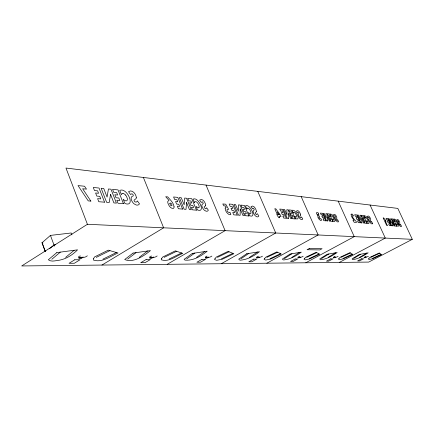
<?xml version="1.0" encoding="UTF-8"?>
<svg xmlns="http://www.w3.org/2000/svg" width="434" height="434" viewBox="0 0 434 434"><rect width="100%" height="100%" fill="white"/><g stroke="black" fill="none" stroke-linecap="round" stroke-linejoin="round"><path stroke-width="0.65" d="M211.873 256.082L210.284 256.988L206.899 257.97L205.38 257.97L205.412 256.988L207.007 256.071M262.462 256.185L260.97 257.015L256.695 257.91L256.901 257.009L258.404 256.174M372.573 223.477L371.558 221.476C371.645 222.946 370.077 221.731 370.289 220.873L370.772 220.293C370.967 218.758 369.019 214.749 367.321 216.333L368.385 217.917L368.721 217.461L369.405 218.156L368.943 219.799L370.039 222.322A2.452 0.808 61.2 0 0 370.761 223.239L371.602 223.825A4.996 1.644 61.2 0 0 372.573 223.477M303.149 256.266L301.738 257.031L297.936 257.861L298.261 257.031L299.677 256.261M338.102 256.337L336.768 257.053L333.355 257.823L333.768 257.047L335.108 256.331M368.461 256.402L364.11 257.785L364.576 257.064L365.851 256.396M45.304 251.633L42.044 242.763L50.442 235.402L71.225 232.982L71.935 234.875M49.731 248.579L53.973 244.933L55.731 244.711M51.825 259.293L60.321 252.127M65.621 257.389L74.16 250.288M127.639 259.093L136.016 252.653M139.189 257.378L147.587 250.998M186.653 258.93L194.823 253.065M196.591 257.367L204.767 251.546M240.924 258.783L248.812 253.44M249.479 257.362L257.367 252.056M284.357 258.669L291.963 253.738M291.876 257.357L299.471 252.458M87.418 224.28L21.7 265.95L368.71 262.082L412.3 239.329L397.826 208.407L65.973 168.05L87.418 224.28L412.3 239.329M321.529 258.566L328.842 253.998M328.207 257.351L335.509 252.805M80.214 255.81L78.413 256.923L78.961 258.116L81.196 258.116L85.579 256.928L87.37 255.827M78.961 258.116L80.898 256.923M80.084 258.116L80.599 257.796M81.196 258.116L83.127 256.923M353.694 258.48L360.725 254.221M101.957 265.055L163.623 227.812L143.394 177.468M359.688 257.346L366.703 253.109M151.352 255.957L149.665 256.961L149.86 258.035L151.678 258.035L155.491 256.961L157.173 255.968M149.86 258.035L151.683 256.961M150.772 258.035L151.26 257.747M151.678 258.035L153.495 256.961M167.204 264.328L225.1 230.66L206.036 185.085M205.38 257.97L207.099 256.988M206.139 257.97L206.6 257.704M206.899 257.97L208.618 256.988M221.286 263.726L275.736 233.004L257.763 191.372M256.695 257.91L258.306 257.009M257.329 257.91L257.763 257.671M257.964 257.91L259.575 257.015M266.856 263.216L318.171 234.968L301.196 196.656M297.936 257.861L299.465 257.031M298.478 257.861L298.89 257.639M299.021 257.861L300.545 257.031M305.764 262.782L354.252 236.644L338.189 201.154M333.355 257.823L334.804 257.047M333.827 257.823L334.213 257.612M334.294 257.818L335.737 257.047M339.377 262.407L385.3 238.082L370.066 205.032M364.11 257.785L365.482 257.064M364.517 257.785L364.885 257.59M364.923 257.785L366.296 257.064M96.261 257.384L109.927 250.635M102.934 259.158L116.41 252.517M164.106 257.373L176.633 251.275M169.2 258.979L181.564 252.973M217.434 257.367L229.033 251.78M221.421 258.838L232.89 253.331M266.877 257.357L277.603 252.252M269.959 258.707L280.565 253.662M306.735 257.351L316.739 252.626M309.154 258.599L319.055 253.928M341.043 257.346L350.417 252.951M342.947 258.512L352.229 254.161M370.886 257.34L379.701 253.234M372.388 258.431L381.123 254.362M45.304 251.568L42.065 242.742L42.836 242.666M122.947 193.428L121.764 193.868L121.422 194.736L119.746 190.472C126.842 186.691 136.319 207.767 124.867 203.475L123.18 199.19L124.254 200.183L125.887 200.877A4.21 2.159 56.7 0 0 127.205 200.183A3.846 1.969 56.7 0 0 127.233 198.24L126.549 196.51A3.846 1.975 56.7 0 0 125.54 195.023M79.482 257.796L81.717 257.796M150.348 257.747L152.166 257.747M205.841 257.704L207.36 257.704M257.129 257.671L258.398 257.666M298.348 257.639L299.433 257.639M333.746 257.612L334.685 257.612M364.479 257.59L365.292 257.59M397.137 224.644L396.128 223.814L397.159 226.022L398.417 226.26C398.759 223.543 396.942 220.309 394.544 219.013L394.034 219.306L395.059 221.514L395.347 220.792A2.154 0.667 61.4 0 1 396.307 221.579A1.969 0.608 61.4 0 1 396.795 222.338L397.213 223.233A1.969 0.608 61.4 0 1 397.441 224.253A2.154 0.667 61.4 0 1 397.126 224.622M42.065 242.742L42.874 243.827M50.442 235.402L54.407 246.111M122.963 193.466A4.21 2.159 56.7 0 1 125.556 195.067M199.054 207.175A3.477 1.606 58.6 0 1 198.126 207.772L196.059 206.421L197.53 209.985C206.155 213.268 198.3 196.206 193.065 199.173L194.53 202.721L194.73 201.994L195.577 201.615A3.477 1.606 58.6 0 1 197.573 202.922A3.184 1.47 58.6 0 1 198.398 204.148L198.994 205.591A3.179 1.47 58.6 0 1 199.07 207.213M398.7 221.666L398.287 222.919L399.313 225.224A2.241 0.689 61.5 0 0 399.958 226.06L400.69 226.591A4.568 1.4 61.4 0 0 401.499 226.271L400.566 224.443L400.403 225.105L399.752 224.714L399.47 223.901L399.855 223.358C399.958 222.018 398.249 218.324 396.784 219.75L397.745 221.199L398.146 220.825L398.7 221.666M334.977 217.77L335.992 220.434A2.349 0.835 60.9 0 0 336.703 221.313L337.549 221.877A4.779 1.703 60.9 0 0 338.569 221.546L337.609 219.637C337.63 221.031 336.084 219.908 336.317 219.056L336.844 218.497C337.131 216.962 335.156 213.159 333.448 214.7L334.478 216.224L334.847 215.785L335.52 216.452L334.977 217.77M240.224 209.004L240.111 215.313L238.532 215.193L233.986 204.468L235.575 204.615L238.347 211.152L238.478 204.886L240.04 205.032L244.554 215.644L242.997 215.53L240.224 209.004M335.064 220.277L334.798 221.497L333.838 221.552L333.285 221.237L332.243 218.92L333.393 219.799A2.251 0.808 60.8 0 0 333.795 219.371A2.061 0.743 60.8 0 0 333.627 218.329L333.204 217.391A2.061 0.743 60.8 0 0 332.688 216.593A2.251 0.808 60.8 0 0 331.581 215.763L331.164 216.506L330.128 214.201L330.431 213.957C333.182 214.325 334.516 217.857 335.064 220.277M169.84 203.264L170.274 204.843L171.115 205.683L171.821 205.743L172.01 204.989L171.555 203.871L170.719 203.031L169.84 203.264M300.697 214.955L299.834 216.23L299.921 216.854L300.854 217.759L301.451 216.919L302.737 218.769L302.569 219.175A5.637 2.17 60.4 0 1 301.25 219.55L300.203 218.882A2.767 1.063 60.5 0 1 299.346 217.846L298.174 215.004L298.966 213.165L298.142 212.372L297.643 212.888L296.411 211.092C298.451 209.259 300.393 213.224 300.697 214.955M318.936 217.125L319.554 218.568L320.086 218.834L320.737 218.524L321.692 220.141L320.552 220.488L318.74 218.866A2.68 0.993 60.7 0 1 317.921 217.19L317.889 215.915L316.478 213.409L316.722 212.41L318.111 212.736L318.865 214.423C317.27 212.958 317.634 215.785 318.979 215.72L319.532 216.957L318.936 217.125M293.4 212.861L293.384 213.192L292.19 210.468L292.597 210.186C295.809 209.454 301.408 220.825 295.836 218.769L294.632 216.04L296.059 217.081A2.658 1.031 60.4 0 0 296.596 216.582A2.43 0.944 60.4 0 0 296.433 215.356L295.95 214.25A2.436 0.944 60.4 0 0 295.332 213.306A2.658 1.031 60.4 0 0 293.97 212.318L293.4 212.861M93.467 258.762L93.381 260.031C102.153 263.026 110.366 256.206 117.999 252.979L108.278 250.152L94.563 256.933L93.467 258.762M186.539 202.521L186.007 209.345L184.119 209.193L179.34 197.535L181.238 197.714L184.152 204.821L184.7 198.05L186.566 198.229L191.307 209.758L189.452 209.611L186.539 202.521M225.175 208.13C225.165 210.615 226.732 213.089 228.827 214.385A6.011 2.642 59.3 0 0 230.351 214.656L230.85 214.45L229.906 212.204L229.553 212.427C228.051 212.709 226.798 210.984 226.987 209.606L228.631 209.329L225.745 204.219L222.788 203.947L223.841 205.814L225.452 205.96L226.288 207.403L225.544 207.544L225.175 208.13M256.396 211.277L256.152 212.02L255.187 212.79L255.252 213.539L256.423 214.629L257.259 213.626L258.821 215.85L258.577 216.327A6.754 2.832 59.8 0 1 256.825 216.772L255.496 215.964A3.315 1.394 59.8 0 1 254.438 214.716C253.592 213.327 252.062 210.778 254.264 209.812L253.738 208.439L253.217 208.179L252.523 208.781L251.026 206.627C253.608 204.441 256.103 209.036 256.396 211.277M246.951 208.711L246.908 209.107L245.514 205.835C249.908 203.226 257.107 218.622 249.762 215.796L248.362 212.519L250.168 213.778A3.195 1.351 59.7 0 0 250.906 213.186A2.924 1.237 59.7 0 0 250.776 211.716L250.212 210.392A2.924 1.237 59.7 0 0 249.463 209.259A3.195 1.351 59.7 0 0 247.733 208.07L246.951 208.711M174.061 206.861L173.991 207.474A4.324 2.083 58.1 0 1 173.117 208.439C170.318 208.494 168.734 205.423 167.925 203.134A3.635 1.752 58 0 1 167.855 201.322L169.021 200.443L165.717 196.716L167.736 196.906C170.161 199.9 173.741 202.716 174.061 206.861M365.211 217.727L365.2 218.231L364.093 215.817L364.381 215.568C367.338 216.257 369.453 220.543 368.938 223.439L368.439 223.629L367.462 223.174L366.356 220.754L367.506 221.666A2.36 0.781 61.2 0 0 367.886 221.242A2.154 0.716 61.2 0 0 367.658 220.13L367.207 219.148A2.154 0.716 61.2 0 0 366.676 218.313A2.354 0.781 61.2 0 0 365.574 217.45L365.211 217.727M205.721 205.184L205.385 205.987L204.186 206.801L204.224 207.609L205.548 208.797L206.193 208.564L206.606 207.734L208.331 210.148L208.016 210.664A7.345 3.353 58.8 0 1 205.9 211.119L204.365 210.235A3.608 1.649 58.8 0 1 203.177 208.873C202.152 207.354 200.682 204.43 203.269 203.579L202.727 202.092L202.119 201.805L201.257 202.445L199.602 200.101C202.559 197.758 205.499 202.537 205.721 205.184M110.551 194.361L109.205 202.548L106.634 202.342L101.149 188.248L103.737 188.502L107.079 197.079L108.44 188.969L110.974 189.219L116.42 203.117L113.898 202.917L110.551 194.361M351.095 214.331L351.491 216.523L354.111 220.467L352.967 220.374L354.215 222.306C360.502 223.852 351.974 218.665 352.348 216.029L352.744 215.731L353.379 216.029L352.582 214.266L351.741 213.995L351.095 214.331M136.368 197.861L135.847 198.81L134.025 200.188C134.003 202.022 136.873 203.047 137.345 200.915L139.477 203.817L139.005 204.43A8.859 4.481 57 0 1 136.113 204.946L134.106 203.866A4.351 2.208 57.1 0 1 132.62 202.228C131.182 200.34 129.831 196.624 133.189 195.902L133.276 195.023L132.587 194.117L131.79 193.77L130.569 194.519L128.529 191.692C132.289 188.936 136.271 194.323 136.368 197.861M161.54 258.621L161.209 259.765C168.853 262.456 176.025 255.914 182.774 253.385L175.374 250.847L162.81 256.966L161.54 258.621M215.058 258.507L214.575 259.559L216.68 260.313L222.403 259.201L233.834 253.711L228.056 251.389L216.42 256.993L215.058 258.507M264.68 258.404L264.084 259.369L265.711 260.058L270.713 259.038L281.292 254.009L276.854 251.894L266.096 257.015L264.68 258.404M304.684 258.317L304.017 259.212L305.297 259.852L309.751 258.908L319.625 254.248L316.153 252.295L306.122 257.036L304.684 258.317M339.122 258.246L338.406 259.076L339.421 259.678L343.419 258.8L352.679 254.46L349.956 252.642L340.56 257.053L339.122 258.246M369.079 258.187L368.336 258.962L369.133 259.521L372.757 258.702L381.475 254.639L379.343 252.946L370.506 257.069L369.079 258.187M56.805 252.593L48.32 259.782C51.641 262.32 55.867 260.422 59.566 260.167C66.635 258.74 72.511 254.91 77.561 249.838L56.805 252.593M133.081 253.076L124.71 259.527C133.26 263.329 144.11 255.789 150.441 250.586L133.081 253.076M192.305 253.445L184.135 259.326L184.993 260.123C193.217 260.921 201.04 256.168 207.219 251.172L192.305 253.445M246.653 253.792L238.76 259.147L239.318 259.874L240.398 260.194C247.543 259.57 253.912 256.049 259.478 251.715L246.653 253.792M290.064 254.064L282.458 259L282.811 259.668L283.673 259.966C290.259 259.32 296.069 255.946 301.326 252.143L290.064 254.064M327.155 254.297L319.842 258.876L320.037 259.499L320.731 259.771C326.835 259.103 332.184 255.897 337.158 252.512L327.155 254.297M74.789 259.76L69.049 263.297L74.344 263.254L80.057 259.738L74.789 259.76M359.216 254.498L352.18 258.767L352.262 259.348L352.826 259.608C358.511 258.919 363.47 255.876 368.184 252.832L359.216 254.498M146.128 259.516L140.73 262.711L145.037 262.673L150.414 259.499L146.128 259.516M201.989 259.326L196.884 262.244L200.492 262.217L205.575 259.31L201.989 259.326M253.613 259.147L248.812 261.816L251.828 261.794L256.608 259.136L253.613 259.147M309.366 248.47L307.077 249.718L319.831 249.913L322.077 248.698L309.366 248.47M295.104 259.006L290.568 261.474L293.145 261.452L297.664 258.995L295.104 259.006M330.735 258.881L326.439 261.181L328.663 261.159L332.949 258.876L330.735 258.881M361.668 258.778L357.589 260.921L359.531 260.905L363.6 258.772L361.668 258.778M237.252 215.101L233.742 214.835L232.749 212.486L234.664 212.633L233.845 210.707L232.038 210.555L231.045 208.212L232.857 208.369L232.082 206.53L230.161 206.356L229.174 204.018L232.7 204.349L237.252 215.101M248.904 215.975L245.536 215.72L244.559 213.419L246.393 213.561L245.59 211.673L243.854 211.532L242.872 209.231L244.613 209.383L243.843 207.582L242.004 207.414L241.027 205.125L244.413 205.439L248.904 215.975M387.307 225.42L386.623 225.371L383.168 217.906L383.727 217.955L385.208 219.788L386 221.497L385.18 220.825L387.307 225.42M391.077 225.713L389.385 225.582L388.658 224.015L389.58 224.09L388.983 222.799L388.104 222.723L387.383 221.161L388.256 221.237L387.687 220.005L386.759 219.924L386.032 218.356L387.741 218.519L391.077 225.713M392.466 225.821L391.701 225.761L388.365 218.579L389.135 218.649L391.175 223.033L390.551 218.785L391.316 218.855L394.631 225.989L393.871 225.93L391.837 221.546L392.466 225.821M396.763 226.152L395.114 226.027L394.392 224.476L395.293 224.552L394.701 223.277L393.85 223.206L393.128 221.66L393.98 221.736L393.416 220.526L392.515 220.445L391.799 218.899L393.459 219.056L396.763 226.152M325.869 220.83L323.802 220.673L323.07 219.029L324.193 219.116L323.59 217.765L322.527 217.678L321.795 216.034L322.858 216.127L322.283 214.835L321.155 214.738L320.422 213.099L322.5 213.289L325.869 220.83M327.561 220.96L326.623 220.89L323.259 213.36L324.198 213.447L326.254 218.042L325.918 213.604L326.845 213.691L330.193 221.166L329.27 221.096L327.214 216.501L327.561 220.96M332.786 221.367L330.779 221.21L330.052 219.588L331.142 219.675L330.545 218.345L329.514 218.259L328.788 216.637L329.824 216.729L329.254 215.459L328.158 215.362L327.431 213.745L329.449 213.929L332.786 221.367M279.68 217.743L278.666 217.662L276.816 214.597L277.353 214.64L274.787 208.738L275.812 208.83L280.369 215.031L281.042 216.582L279.111 216.43L279.68 217.743M286.337 218.248L283.684 218.047L282.832 216.094L284.281 216.213L283.581 214.608L282.214 214.499L281.368 212.552L282.735 212.671L282.073 211.141L280.619 211.016L279.773 209.074L282.442 209.318L286.337 218.248M288.507 218.411L287.308 218.324L283.413 209.41L284.623 209.519L286.993 214.955L286.82 209.725L288.013 209.834L291.876 218.671L290.693 218.579L288.322 213.154L288.507 218.411M295.185 218.92L292.624 218.725L291.784 216.81L293.183 216.919L292.494 215.345L291.171 215.237L290.335 213.327L291.653 213.441L290.997 211.938L289.597 211.814L288.762 209.904L291.339 210.143L295.185 218.92M360.285 222.783L358.283 222.626L357.502 220.906L358.592 220.993L357.947 219.582L356.916 219.49L356.13 217.776L357.166 217.868L356.553 216.517L355.457 216.414L354.676 214.7L356.688 214.895L360.285 222.783M361.923 222.913L361.017 222.843L357.426 214.966L358.338 215.052L360.529 219.859L360.003 215.21L360.904 215.297L364.479 223.114L363.584 223.043L361.392 218.242L361.923 222.913M366.985 223.309L365.043 223.157L364.267 221.465L365.325 221.552L364.69 220.157L363.687 220.071L362.916 218.378L363.914 218.465L363.307 217.141L362.249 217.043L361.473 215.351L363.426 215.541L366.985 223.309M182.589 209.074L178.39 208.749L177.343 206.188L179.633 206.378L178.775 204.278L176.611 204.094L175.569 201.544L177.739 201.734L176.92 199.738L174.625 199.526L173.589 196.976L177.804 197.383L182.589 209.074M196.488 210.164L192.479 209.85L191.448 207.349L193.635 207.528L192.788 205.477L190.721 205.298L189.696 202.803L191.763 202.987L190.96 201.034L188.768 200.833L187.743 198.343L191.768 198.729L196.488 210.164M90.852 201.094L88.238 200.888L78.022 185.595L84.554 186.24L86.502 189.121L82.655 188.752L90.852 201.094M104.54 202.179L98.8 201.723L97.601 198.62L100.737 198.886L99.749 196.342L96.787 196.087L95.594 192.994L98.556 193.266L97.617 190.846L94.482 190.553L93.288 187.472L99.05 188.041L104.54 202.179M123.44 203.676L118.01 203.248L116.827 200.226L119.789 200.475L118.818 198.002L116.014 197.758L114.836 194.752L117.641 195.007L116.713 192.653L113.746 192.376L112.569 189.376L118.026 189.913L123.44 203.676M279.29 214.797L278.368 214.721L277.19 212.004L279.29 214.797"/></g></svg>
